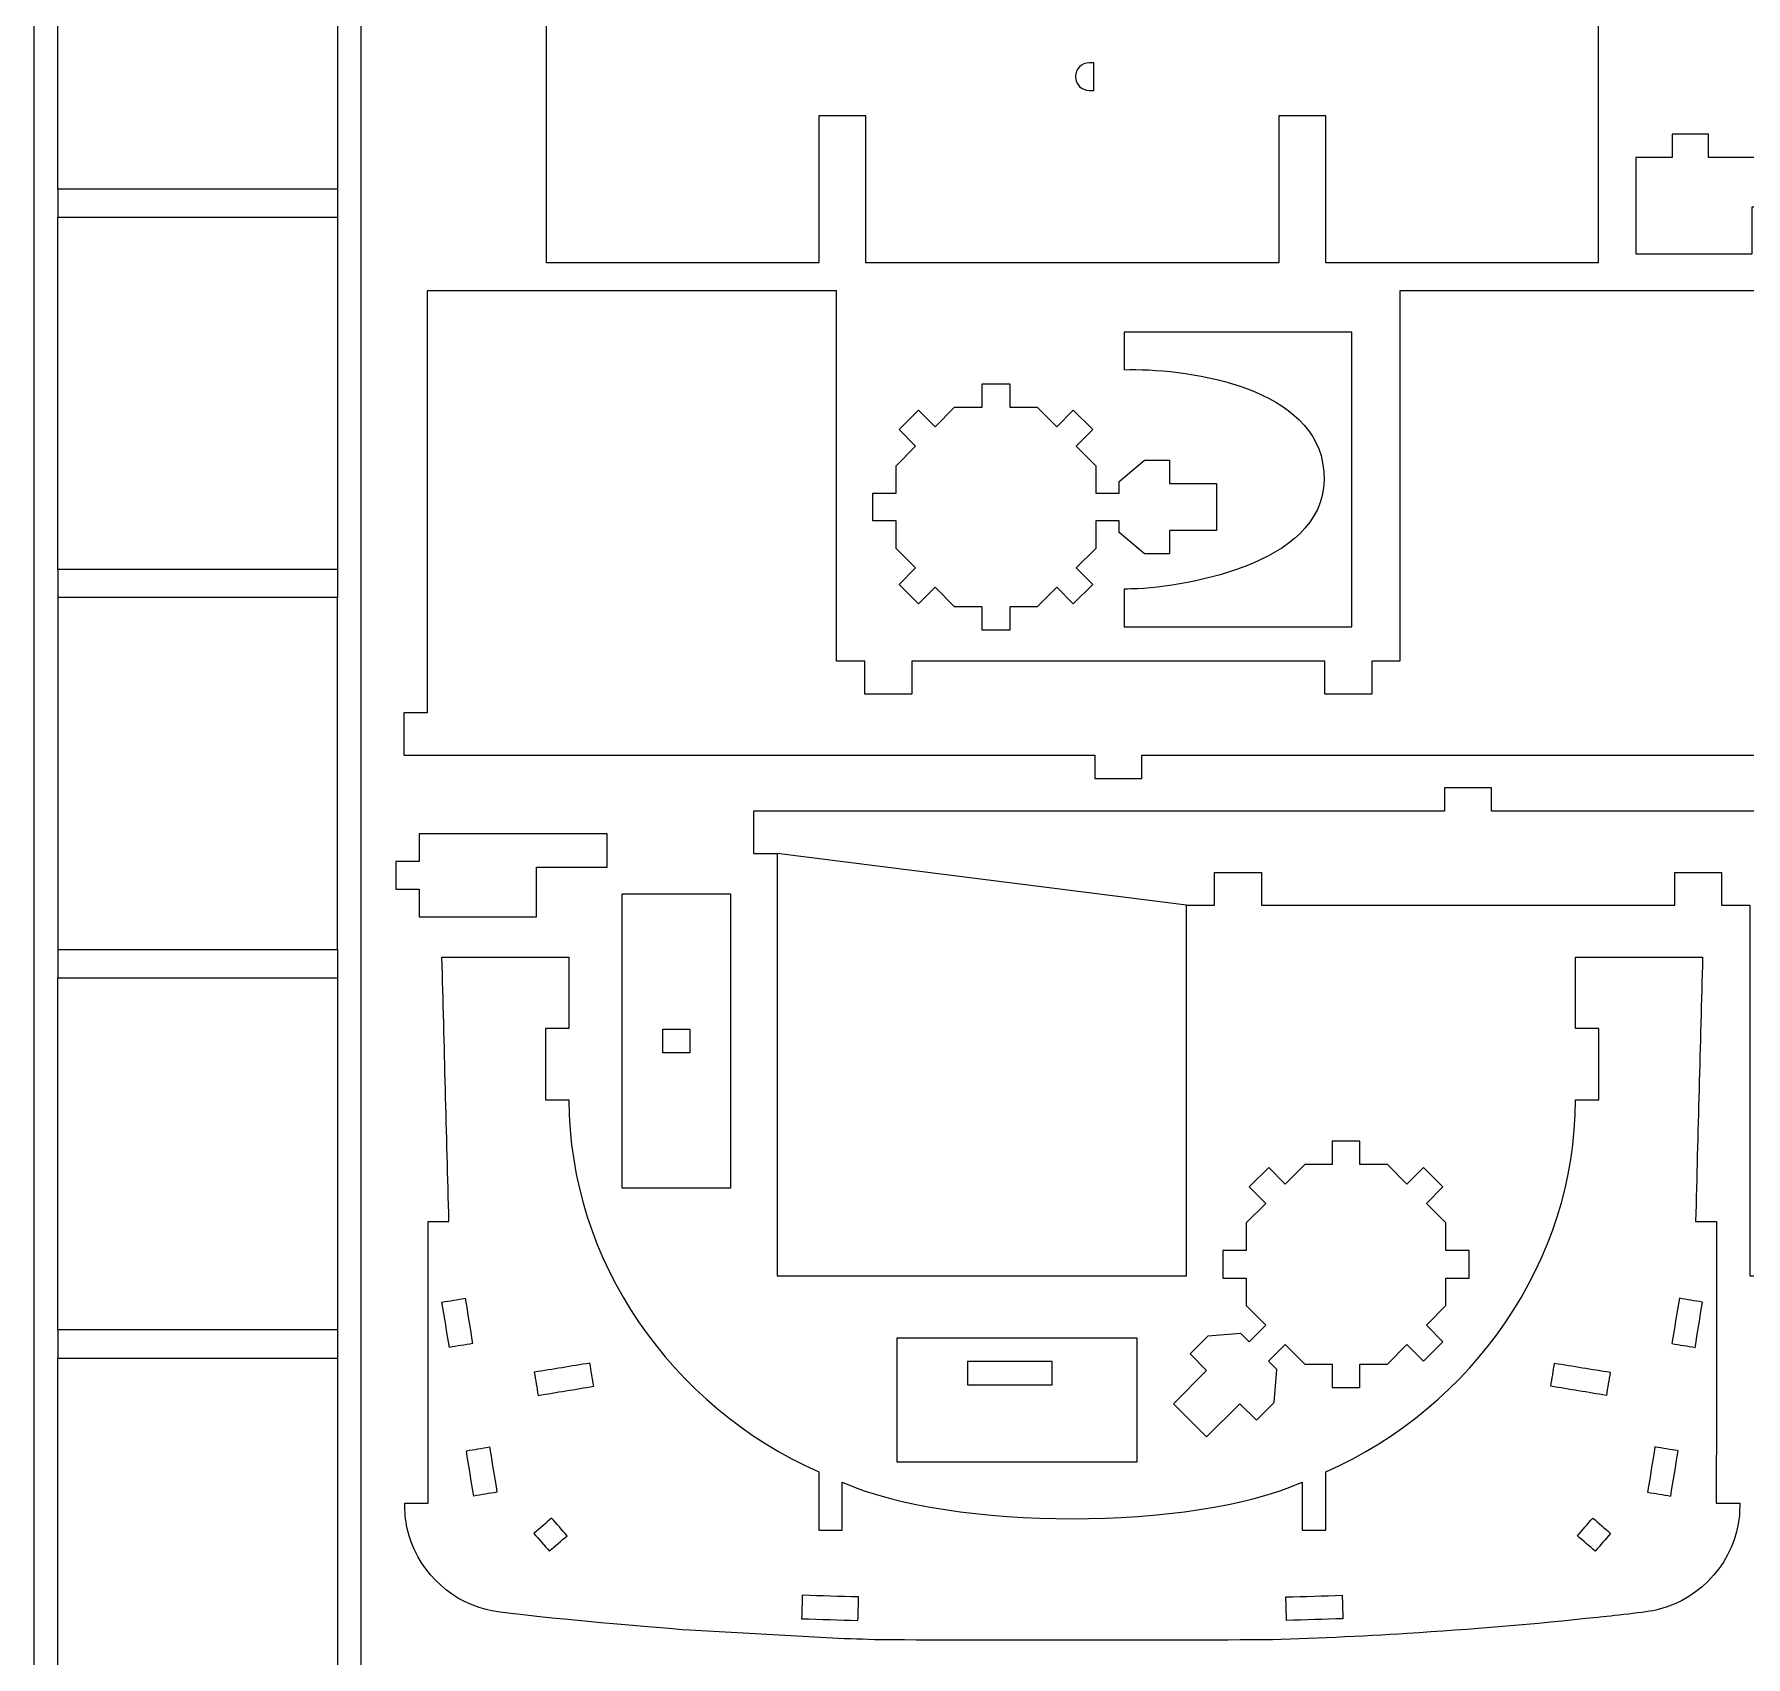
# Model space of a CAD drawing. Header units: centimetres. Extents: x -89 to 134, y -61 to -11.
# Drawn here: x -11.46 to 7.13, y -50.99 to -33.37 of the extents above; entities that cross this region are included whole.
import ezdxf

# ---------------------------------------------------------------- set-up
doc = ezdxf.new("R2010")
doc.units = ezdxf.units.CM
doc.header["$MEASUREMENT"] = 0
doc.layers.add('Camada 1', color=7, linetype='Continuous')

msp = doc.modelspace()

# ---------------------------------------------------------------- linework, layer by layer
at = {"layer": 'Camada 1', "lineweight": 9}
for points, knots in [([(-8.16899, -25.77065), (-8.16899, -25.77065), (-8.16899, -26.79052), (-8.16899, -26.79052), (-8.16899, -26.79052), (-8.16899, -26.79052), (-11.20823, -26.79052), (-11.20823, -26.79052), (-11.20823, -26.79052), (-11.20823, -26.79052), (-11.20823, -25.77065), (-11.20823, -25.77065), (-11.20823, -25.77065), (-11.20823, -25.77065), (-11.4632, -25.77065), (-11.4632, -25.77065), (-11.4632, -25.77065), (-11.4632, -25.77065), (-11.4632, -61.23955), (-11.4632, -61.23955), (-11.4632, -61.23955), (-11.4632, -61.23955), (-11.20823, -61.23955), (-11.20823, -61.23955), (-11.20823, -61.23955), (-11.20823, -61.23955), (-11.20823, -60.14042), (-11.20823, -60.14042), (-11.20823, -60.14042), (-11.20823, -60.14042), (-8.16899, -60.14042), (-8.16899, -60.14042), (-8.16899, -60.14042), (-8.16899, -60.14042), (-8.16899, -61.23955), (-8.16899, -61.23955), (-8.16899, -61.23955), (-8.16899, -61.23955), (-7.91403, -61.23955), (-7.91403, -61.23955), (-7.91403, -61.23955), (-7.91403, -61.23955), (-7.91403, -25.77065), (-7.91403, -25.77065), (-7.91403, -25.77065), (-7.91403, -25.77065), (-8.16899, -25.77065), (-8.16899, -25.77065)], [0, 0, 0, 0, 0.07692308, 0.07692308, 0.07692308, 0.07692308, 0.15384615, 0.15384615, 0.15384615, 0.15384615, 0.23076923, 0.23076923, 0.23076923, 0.23076923, 0.30769231, 0.30769231, 0.30769231, 0.30769231, 0.38461538, 0.38461538, 0.38461538, 0.38461538, 0.46153846, 0.46153846, 0.46153846, 0.46153846, 0.53846154, 0.53846154, 0.53846154, 0.53846154, 0.61538462, 0.61538462, 0.61538462, 0.61538462, 0.69230769, 0.69230769, 0.69230769, 0.69230769, 0.76923077, 0.76923077, 0.76923077, 0.76923077, 0.84615385, 0.84615385, 0.84615385, 0.84615385, 1, 1, 1, 1]), ([(-8.16899, -35.05151), (-8.16899, -35.05151), (-8.16899, -31.22697), (-8.16899, -31.22697), (-8.16899, -31.22697), (-8.16899, -31.22697), (-11.20823, -31.22697), (-11.20823, -31.22697), (-11.20823, -31.22697), (-11.20823, -31.22697), (-11.20823, -35.05151), (-11.20823, -35.05151), (-11.20823, -35.05151), (-11.20823, -35.05151), (-8.16899, -35.05151), (-8.16899, -35.05151)], [0, 0, 0, 0, 0.2, 0.2, 0.2, 0.2, 0.4, 0.4, 0.4, 0.4, 0.6, 0.6, 0.6, 0.6, 1, 1, 1, 1]), ([(-2.94225, -34.2567), (-2.94225, -34.2567), (-2.43233, -34.2567), (-2.43233, -34.2567), (-2.43233, -34.2567), (-2.43233, -34.2567), (-2.43233, -35.85137), (-2.43233, -35.85137), (-2.43233, -35.85137), (-2.43233, -35.85137), (2.05513, -35.85137), (2.05513, -35.85137), (2.05513, -35.85137), (2.05513, -35.85137), (2.05513, -34.2567), (2.05513, -34.2567), (2.05513, -34.2567), (2.05513, -34.2567), (2.56505, -34.2567), (2.56505, -34.2567), (2.56505, -34.2567), (2.56505, -34.2567), (2.56505, -35.85137), (2.56505, -35.85137), (2.56505, -35.85137), (2.56505, -35.85137), (5.52245, -35.85137), (5.52245, -35.85137), (5.52245, -35.85137), (5.52245, -35.85137), (5.52245, -33.00632), (5.52245, -33.00632), (5.52245, -33.00632), (5.52245, -33.00632), (6.8279, -33.00632), (6.8279, -33.00632), (6.8279, -33.00632), (6.8279, -33.00632), (6.8279, -32.8816), (6.8279, -32.8816), (6.8279, -32.8816), (6.8279, -32.8816), (7.08286, -32.8816), (7.08286, -32.8816), (7.08286, -32.8816), (7.08286, -32.8816), (7.08286, -32.37166), (7.08286, -32.37166), (7.08286, -32.37166), (7.08286, -32.37166), (6.8279, -32.37166), (6.8279, -32.37166), (6.8279, -32.37166), (6.8279, -32.37166), (6.8279, -32.24644), (6.8279, -32.24644), (6.8279, -32.24644), (6.8279, -32.24644), (5.78763, -32.24644), (5.78763, -32.24644), (5.78763, -32.24644), (5.78763, -32.24644), (5.78763, -31.55883), (5.78763, -31.55883), (5.78763, -31.55883), (5.78763, -31.55883), (-6.16483, -31.55883), (-6.16483, -31.55883), (-6.16483, -31.55883), (-6.16483, -31.55883), (-6.16483, -32.24644), (-6.16483, -32.24644), (-6.16483, -32.24644), (-6.16483, -32.24644), (-7.2051, -32.24644), (-7.2051, -32.24644), (-7.2051, -32.24644), (-7.2051, -32.24644), (-7.2051, -32.37166), (-7.2051, -32.37166), (-7.2051, -32.37166), (-7.2051, -32.37166), (-7.46007, -32.37166), (-7.46007, -32.37166), (-7.46007, -32.37166), (-7.46007, -32.37166), (-7.46007, -32.8816), (-7.46007, -32.8816), (-7.46007, -32.8816), (-7.46007, -32.8816), (-7.2051, -32.8816), (-7.2051, -32.8816), (-7.2051, -32.8816), (-7.2051, -32.8816), (-7.2051, -33.00632), (-7.2051, -33.00632), (-7.2051, -33.00632), (-7.2051, -33.00632), (-5.89965, -33.00632), (-5.89965, -33.00632), (-5.89965, -33.00632), (-5.89965, -33.00632), (-5.89965, -35.85137), (-5.89965, -35.85137), (-5.89965, -35.85137), (-5.89965, -35.85137), (-2.94225, -35.85137), (-2.94225, -35.85137), (-2.94225, -35.85137), (-2.94225, -35.85137), (-2.94225, -34.2567), (-2.94225, -34.2567)], [0, 0, 0, 0, 0.03448276, 0.03448276, 0.03448276, 0.03448276, 0.06896552, 0.06896552, 0.06896552, 0.06896552, 0.10344828, 0.10344828, 0.10344828, 0.10344828, 0.13793103, 0.13793103, 0.13793103, 0.13793103, 0.17241379, 0.17241379, 0.17241379, 0.17241379, 0.20689655, 0.20689655, 0.20689655, 0.20689655, 0.24137931, 0.24137931, 0.24137931, 0.24137931, 0.27586207, 0.27586207, 0.27586207, 0.27586207, 0.31034483, 0.31034483, 0.31034483, 0.31034483, 0.34482759, 0.34482759, 0.34482759, 0.34482759, 0.37931034, 0.37931034, 0.37931034, 0.37931034, 0.4137931, 0.4137931, 0.4137931, 0.4137931, 0.44827586, 0.44827586, 0.44827586, 0.44827586, 0.48275862, 0.48275862, 0.48275862, 0.48275862, 0.51724138, 0.51724138, 0.51724138, 0.51724138, 0.55172414, 0.55172414, 0.55172414, 0.55172414, 0.5862069, 0.5862069, 0.5862069, 0.5862069, 0.62068966, 0.62068966, 0.62068966, 0.62068966, 0.65517241, 0.65517241, 0.65517241, 0.65517241, 0.68965517, 0.68965517, 0.68965517, 0.68965517, 0.72413793, 0.72413793, 0.72413793, 0.72413793, 0.75862069, 0.75862069, 0.75862069, 0.75862069, 0.79310345, 0.79310345, 0.79310345, 0.79310345, 0.82758621, 0.82758621, 0.82758621, 0.82758621, 0.86206897, 0.86206897, 0.86206897, 0.86206897, 0.89655172, 0.89655172, 0.89655172, 0.89655172, 0.93103448, 0.93103448, 0.93103448, 0.93103448, 1, 1, 1, 1]), ([(8.69923, -34.70925), (8.69923, -34.70925), (8.69922, -34.45429), (8.69922, -34.45429), (8.69922, -34.45429), (8.69922, -34.45429), (9.09435, -34.4543), (9.09435, -34.4543), (9.09435, -34.4543), (9.09435, -34.4543), (9.09436, -34.70924), (9.09436, -34.70924), (9.09436, -34.70924), (9.09436, -34.70924), (9.48949, -34.70923), (9.48949, -34.70923), (9.48949, -34.70923), (9.48949, -34.70923), (9.26216, -35.75588), (9.26216, -35.75588), (9.26216, -35.75588), (9.26216, -35.75588), (7.45279, -35.75589), (7.45279, -35.75589), (7.45279, -35.75589), (7.45279, -35.75589), (7.45278, -35.246), (7.45278, -35.246), (7.45278, -35.246), (7.45278, -35.246), (7.19783, -35.246), (7.19783, -35.246), (7.19783, -35.246), (7.19783, -35.246), (7.19783, -35.7559), (7.19783, -35.7559), (7.19783, -35.7559), (7.19783, -35.7559), (5.9333, -35.7559), (5.9333, -35.7559), (5.9333, -35.7559), (5.9333, -35.7559), (5.9333, -34.70925), (5.9333, -34.70925), (5.9333, -34.70925), (5.9333, -34.70925), (6.32843, -34.70925), (6.32843, -34.70925), (6.32843, -34.70925), (6.32843, -34.70925), (6.32843, -34.4543), (6.32843, -34.4543), (6.32843, -34.4543), (6.32843, -34.4543), (6.72357, -34.4543), (6.72357, -34.4543), (6.72357, -34.4543), (6.72357, -34.4543), (6.72356, -34.70924), (6.72356, -34.70924), (6.72356, -34.70924), (6.72356, -34.70924), (8.69923, -34.70925), (8.69923, -34.70925)], [0, 0, 0, 0, 0.05882353, 0.05882353, 0.05882353, 0.05882353, 0.11764706, 0.11764706, 0.11764706, 0.11764706, 0.17647059, 0.17647059, 0.17647059, 0.17647059, 0.23529412, 0.23529412, 0.23529412, 0.23529412, 0.29411765, 0.29411765, 0.29411765, 0.29411765, 0.35294118, 0.35294118, 0.35294118, 0.35294118, 0.41176471, 0.41176471, 0.41176471, 0.41176471, 0.47058824, 0.47058824, 0.47058824, 0.47058824, 0.52941176, 0.52941176, 0.52941176, 0.52941176, 0.58823529, 0.58823529, 0.58823529, 0.58823529, 0.64705882, 0.64705882, 0.64705882, 0.64705882, 0.70588235, 0.70588235, 0.70588235, 0.70588235, 0.76470588, 0.76470588, 0.76470588, 0.76470588, 0.82352941, 0.82352941, 0.82352941, 0.82352941, 0.88235294, 0.88235294, 0.88235294, 0.88235294, 1, 1, 1, 1]), ([(-11.20823, -39.182), (-11.20823, -39.182), (-8.16899, -39.182), (-8.16899, -39.182), (-8.16899, -39.182), (-8.16899, -39.182), (-8.16899, -35.35747), (-8.16899, -35.35747), (-8.16899, -35.35747), (-8.16899, -35.35747), (-11.20823, -35.35747), (-11.20823, -35.35747), (-11.20823, -35.35747), (-11.20823, -35.35747), (-11.20823, -39.182), (-11.20823, -39.182)], [0, 0, 0, 0, 0.2, 0.2, 0.2, 0.2, 0.4, 0.4, 0.4, 0.4, 0.6, 0.6, 0.6, 0.6, 1, 1, 1, 1]), ([(7.81744, -36.15562), (7.81744, -36.15562), (7.81744, -40.74068), (7.81744, -40.74068), (7.81744, -40.74068), (7.81744, -40.74068), (8.07239, -40.74068), (8.07239, -40.74068), (8.07239, -40.74068), (8.07239, -40.74068), (8.07239, -41.19962), (8.07239, -41.19962), (8.07239, -41.19962), (8.07239, -41.19962), (0.56636, -41.19962), (0.56636, -41.19962), (0.56636, -41.19962), (0.56636, -41.19962), (0.56636, -41.45459), (0.56636, -41.45459), (0.56636, -41.45459), (0.56636, -41.45459), (0.05642, -41.45459), (0.05642, -41.45459), (0.05642, -41.45459), (0.05642, -41.45459), (0.05642, -41.19962), (0.05642, -41.19962), (0.05642, -41.19962), (0.05642, -41.19962), (-7.44961, -41.19962), (-7.44961, -41.19962), (-7.44961, -41.19962), (-7.44961, -41.19962), (-7.44961, -40.74068), (-7.44961, -40.74068), (-7.44961, -40.74068), (-7.44961, -40.74068), (-7.19465, -40.74068), (-7.19465, -40.74068), (-7.19465, -40.74068), (-7.19465, -40.74068), (-7.19465, -36.15562), (-7.19465, -36.15562), (-7.19465, -36.15562), (-7.19465, -36.15562), (-2.74824, -36.15562), (-2.74824, -36.15562), (-2.74824, -36.15562), (-2.74824, -36.15562), (-2.74824, -40.17975), (-2.74824, -40.17975), (-2.74824, -40.17975), (-2.74824, -40.17975), (-2.44227, -40.17975), (-2.44227, -40.17975), (-2.44227, -40.17975), (-2.44227, -40.17975), (-2.44227, -40.5367), (-2.44227, -40.5367), (-2.44227, -40.5367), (-2.44227, -40.5367), (-1.93234, -40.5367), (-1.93234, -40.5367), (-1.93234, -40.5367), (-1.93234, -40.5367), (-1.93234, -40.17975), (-1.93234, -40.17975), (-1.93234, -40.17975), (-1.93234, -40.17975), (2.55512, -40.17975), (2.55512, -40.17975), (2.55512, -40.17975), (2.55512, -40.17975), (2.55512, -40.5367), (2.55512, -40.5367), (2.55512, -40.5367), (2.55512, -40.5367), (3.06505, -40.5367), (3.06505, -40.5367), (3.06505, -40.5367), (3.06505, -40.5367), (3.06505, -40.17975), (3.06505, -40.17975), (3.06505, -40.17975), (3.06505, -40.17975), (3.37101, -40.17975), (3.37101, -40.17975), (3.37101, -40.17975), (3.37101, -40.17975), (3.37101, -36.15562), (3.37101, -36.15562), (3.37101, -36.15562), (3.37101, -36.15562), (7.81744, -36.15562), (7.81744, -36.15562)], [0, 0, 0, 0, 0.04, 0.04, 0.04, 0.04, 0.08, 0.08, 0.08, 0.08, 0.12, 0.12, 0.12, 0.12, 0.16, 0.16, 0.16, 0.16, 0.2, 0.2, 0.2, 0.2, 0.24, 0.24, 0.24, 0.24, 0.28, 0.28, 0.28, 0.28, 0.32, 0.32, 0.32, 0.32, 0.36, 0.36, 0.36, 0.36, 0.4, 0.4, 0.4, 0.4, 0.44, 0.44, 0.44, 0.44, 0.48, 0.48, 0.48, 0.48, 0.52, 0.52, 0.52, 0.52, 0.56, 0.56, 0.56, 0.56, 0.6, 0.6, 0.6, 0.6, 0.64, 0.64, 0.64, 0.64, 0.68, 0.68, 0.68, 0.68, 0.72, 0.72, 0.72, 0.72, 0.76, 0.76, 0.76, 0.76, 0.8, 0.8, 0.8, 0.8, 0.84, 0.84, 0.84, 0.84, 0.88, 0.88, 0.88, 0.88, 0.92, 0.92, 0.92, 0.92, 1, 1, 1, 1]), ([(0.37434, -36.60517), (1.19909, -36.60521), (2.02385, -36.60526), (2.84861, -36.6053), (2.84861, -36.6053), (2.84855, -37.67188), (2.84849, -38.73846), (2.84843, -39.80504), (2.84843, -39.80504), (2.27897, -39.80504), (1.70951, -39.80504), (1.14005, -39.80504), (1.14005, -39.80504), (0.88476, -39.80504), (0.62946, -39.80504), (0.37417, -39.80504), (0.37417, -39.80504), (0.37417, -39.76872), (0.37417, -39.72287), (0.37418, -39.6689), (0.37418, -39.6689), (0.37418, -39.59301), (0.37418, -39.50109), (0.37419, -39.39709), (0.37419, -39.39709), (0.42399, -39.39588), (0.47379, -39.39468), (0.52359, -39.39347), (0.52359, -39.39347), (1.20825, -39.34811), (2.71668, -39.0602), (2.53112, -38.02438), (2.53112, -38.02438), (2.37902, -37.17534), (1.0112, -36.99452), (0.37432, -37.01311), (0.37432, -37.01311), (0.37433, -36.82906), (0.37434, -36.68535), (0.37434, -36.60517)], [0, 0, 0, 0, 0.09090909, 0.09090909, 0.09090909, 0.09090909, 0.18181818, 0.18181818, 0.18181818, 0.18181818, 0.27272727, 0.27272727, 0.27272727, 0.27272727, 0.36363636, 0.36363636, 0.36363636, 0.36363636, 0.45454545, 0.45454545, 0.45454545, 0.45454545, 0.54545455, 0.54545455, 0.54545455, 0.54545455, 0.63636364, 0.63636364, 0.63636364, 0.63636364, 0.72727273, 0.72727273, 0.72727273, 0.72727273, 0.81818182, 0.81818182, 0.81818182, 0.81818182, 1, 1, 1, 1]), ([(-1.16733, -39.84364), (-1.16733, -39.84364), (-0.86811, -39.84364), (-0.86811, -39.84364), (-0.86811, -39.84364), (-0.86811, -39.84364), (-0.86811, -39.58867), (-0.86811, -39.58867), (-0.86811, -39.58867), (-0.86811, -39.58867), (-0.56889, -39.58867), (-0.56889, -39.58867), (-0.56889, -39.58867), (-0.56889, -39.58867), (-0.35731, -39.37709), (-0.35731, -39.37709), (-0.35731, -39.37709), (-0.35731, -39.37709), (-0.17701, -39.55738), (-0.17701, -39.55738), (-0.17701, -39.55738), (-0.17701, -39.55738), (0.03456, -39.34579), (0.03456, -39.34579), (0.03456, -39.34579), (0.03456, -39.34579), (-0.14573, -39.1655), (-0.14573, -39.1655), (-0.14573, -39.1655), (-0.14573, -39.1655), (0.06585, -38.95393), (0.06585, -38.95393), (0.06585, -38.95393), (0.06585, -38.95393), (0.06585, -38.6547), (0.06585, -38.6547), (0.06585, -38.6547), (0.06585, -38.6547), (0.32082, -38.6547), (0.32082, -38.6547), (0.32082, -38.6547), (0.32082, -38.6547), (0.32082, -38.78219), (0.32082, -38.78219), (0.32082, -38.78219), (0.32082, -38.78219), (0.59497, -39.01503), (0.59497, -39.01503), (0.59497, -39.01503), (0.59497, -39.01503), (0.86912, -39.01503), (0.86912, -39.01503), (0.86912, -39.01503), (0.86912, -39.01503), (0.86912, -38.76006), (0.86912, -38.76006), (0.86912, -38.76006), (0.86912, -38.76006), (1.37905, -38.76006), (1.37905, -38.76006), (1.37905, -38.76006), (1.37905, -38.76006), (1.37905, -38.25012), (1.37905, -38.25012), (1.37905, -38.25012), (1.37905, -38.25012), (0.86912, -38.25012), (0.86912, -38.25012), (0.86912, -38.25012), (0.86912, -38.25012), (0.86912, -37.99516), (0.86912, -37.99516), (0.86912, -37.99516), (0.86912, -37.99516), (0.59497, -37.99516), (0.59497, -37.99516), (0.59497, -37.99516), (0.59497, -37.99516), (0.32082, -38.228), (0.32082, -38.228), (0.32082, -38.228), (0.32082, -38.228), (0.32082, -38.35548), (0.32082, -38.35548), (0.32082, -38.35548), (0.32082, -38.35548), (0.06585, -38.35548), (0.06585, -38.35548), (0.06585, -38.35548), (0.06585, -38.35548), (0.06585, -38.05626), (0.06585, -38.05626), (0.06585, -38.05626), (0.06585, -38.05626), (-0.14573, -37.84468), (-0.14573, -37.84468), (-0.14573, -37.84468), (-0.14573, -37.84468), (0.03456, -37.66438), (0.03456, -37.66438), (0.03456, -37.66438), (0.03456, -37.66438), (-0.17701, -37.45281), (-0.17701, -37.45281), (-0.17701, -37.45281), (-0.17701, -37.45281), (-0.35731, -37.6331), (-0.35731, -37.6331), (-0.35731, -37.6331), (-0.35731, -37.6331), (-0.56889, -37.42152), (-0.56889, -37.42152), (-0.56889, -37.42152), (-0.56889, -37.42152), (-0.86811, -37.42152), (-0.86811, -37.42152), (-0.86811, -37.42152), (-0.86811, -37.42152), (-0.86811, -37.16655), (-0.86811, -37.16655), (-0.86811, -37.16655), (-0.86811, -37.16655), (-1.16733, -37.16655), (-1.16733, -37.16655), (-1.16733, -37.16655), (-1.16733, -37.16655), (-1.16733, -37.42152), (-1.16733, -37.42152), (-1.16733, -37.42152), (-1.16733, -37.42152), (-1.46656, -37.42152), (-1.46656, -37.42152), (-1.46656, -37.42152), (-1.46656, -37.42152), (-1.67813, -37.6331), (-1.67813, -37.6331), (-1.67813, -37.6331), (-1.67813, -37.6331), (-1.85842, -37.45281), (-1.85842, -37.45281), (-1.85842, -37.45281), (-1.85842, -37.45281), (-2.07001, -37.66438), (-2.07001, -37.66438), (-2.07001, -37.66438), (-2.07001, -37.66438), (-1.88972, -37.84468), (-1.88972, -37.84468), (-1.88972, -37.84468), (-1.88972, -37.84468), (-2.1013, -38.05626), (-2.1013, -38.05626), (-2.1013, -38.05626), (-2.1013, -38.05626), (-2.1013, -38.35548), (-2.1013, -38.35548), (-2.1013, -38.35548), (-2.1013, -38.35548), (-2.35627, -38.35548), (-2.35627, -38.35548), (-2.35627, -38.35548), (-2.35627, -38.35548), (-2.35627, -38.6547), (-2.35627, -38.6547), (-2.35627, -38.6547), (-2.35627, -38.6547), (-2.1013, -38.6547), (-2.1013, -38.6547), (-2.1013, -38.6547), (-2.1013, -38.6547), (-2.1013, -38.95393), (-2.1013, -38.95393), (-2.1013, -38.95393), (-2.1013, -38.95393), (-1.88972, -39.1655), (-1.88972, -39.1655), (-1.88972, -39.1655), (-1.88972, -39.1655), (-2.07001, -39.34579), (-2.07001, -39.34579), (-2.07001, -39.34579), (-2.07001, -39.34579), (-1.85842, -39.55738), (-1.85842, -39.55738), (-1.85842, -39.55738), (-1.85842, -39.55738), (-1.67813, -39.37709), (-1.67813, -39.37709), (-1.67813, -39.37709), (-1.67813, -39.37709), (-1.46656, -39.58867), (-1.46656, -39.58867), (-1.46656, -39.58867), (-1.46656, -39.58867), (-1.16733, -39.58867), (-1.16733, -39.58867), (-1.16733, -39.58867), (-1.16733, -39.58867), (-1.16733, -39.84364), (-1.16733, -39.84364)], [0, 0, 0, 0, 0.01960784, 0.01960784, 0.01960784, 0.01960784, 0.03921569, 0.03921569, 0.03921569, 0.03921569, 0.05882353, 0.05882353, 0.05882353, 0.05882353, 0.07843137, 0.07843137, 0.07843137, 0.07843137, 0.09803922, 0.09803922, 0.09803922, 0.09803922, 0.11764706, 0.11764706, 0.11764706, 0.11764706, 0.1372549, 0.1372549, 0.1372549, 0.1372549, 0.15686275, 0.15686275, 0.15686275, 0.15686275, 0.17647059, 0.17647059, 0.17647059, 0.17647059, 0.19607843, 0.19607843, 0.19607843, 0.19607843, 0.21568627, 0.21568627, 0.21568627, 0.21568627, 0.23529412, 0.23529412, 0.23529412, 0.23529412, 0.25490196, 0.25490196, 0.25490196, 0.25490196, 0.2745098, 0.2745098, 0.2745098, 0.2745098, 0.29411765, 0.29411765, 0.29411765, 0.29411765, 0.31372549, 0.31372549, 0.31372549, 0.31372549, 0.33333333, 0.33333333, 0.33333333, 0.33333333, 0.35294118, 0.35294118, 0.35294118, 0.35294118, 0.37254902, 0.37254902, 0.37254902, 0.37254902, 0.39215686, 0.39215686, 0.39215686, 0.39215686, 0.41176471, 0.41176471, 0.41176471, 0.41176471, 0.43137255, 0.43137255, 0.43137255, 0.43137255, 0.45098039, 0.45098039, 0.45098039, 0.45098039, 0.47058824, 0.47058824, 0.47058824, 0.47058824, 0.49019608, 0.49019608, 0.49019608, 0.49019608, 0.50980392, 0.50980392, 0.50980392, 0.50980392, 0.52941176, 0.52941176, 0.52941176, 0.52941176, 0.54901961, 0.54901961, 0.54901961, 0.54901961, 0.56862745, 0.56862745, 0.56862745, 0.56862745, 0.58823529, 0.58823529, 0.58823529, 0.58823529, 0.60784314, 0.60784314, 0.60784314, 0.60784314, 0.62745098, 0.62745098, 0.62745098, 0.62745098, 0.64705882, 0.64705882, 0.64705882, 0.64705882, 0.66666667, 0.66666667, 0.66666667, 0.66666667, 0.68627451, 0.68627451, 0.68627451, 0.68627451, 0.70588235, 0.70588235, 0.70588235, 0.70588235, 0.7254902, 0.7254902, 0.7254902, 0.7254902, 0.74509804, 0.74509804, 0.74509804, 0.74509804, 0.76470588, 0.76470588, 0.76470588, 0.76470588, 0.78431373, 0.78431373, 0.78431373, 0.78431373, 0.80392157, 0.80392157, 0.80392157, 0.80392157, 0.82352941, 0.82352941, 0.82352941, 0.82352941, 0.84313725, 0.84313725, 0.84313725, 0.84313725, 0.8627451, 0.8627451, 0.8627451, 0.8627451, 0.88235294, 0.88235294, 0.88235294, 0.88235294, 0.90196078, 0.90196078, 0.90196078, 0.90196078, 0.92156863, 0.92156863, 0.92156863, 0.92156863, 0.94117647, 0.94117647, 0.94117647, 0.94117647, 0.96078431, 0.96078431, 0.96078431, 0.96078431, 1, 1, 1, 1]), ([(-8.16899, -39.48796), (-8.16899, -39.48796), (-8.16899, -43.31249), (-8.16899, -43.31249), (-8.16899, -43.31249), (-8.16899, -43.31249), (-11.20823, -43.31249), (-11.20823, -43.31249), (-11.20823, -43.31249), (-11.20823, -43.31249), (-11.20823, -39.48796), (-11.20823, -39.48796), (-11.20823, -39.48796), (-11.20823, -39.48796), (-8.16899, -39.48796), (-8.16899, -39.48796)], [0, 0, 0, 0, 0.2, 0.2, 0.2, 0.2, 0.4, 0.4, 0.4, 0.4, 0.6, 0.6, 0.6, 0.6, 1, 1, 1, 1]), ([(-3.39466, -46.85458), (-3.39466, -46.85458), (-3.39466, -42.26952), (-3.39466, -42.26952), (-3.39466, -42.26952), (-3.39466, -42.26952), (-3.64961, -42.26952), (-3.64961, -42.26952), (-3.64961, -42.26952), (-3.64961, -42.26952), (-3.64961, -41.81058), (-3.64961, -41.81058), (-3.64961, -41.81058), (-3.64961, -41.81058), (3.85642, -41.81058), (3.85642, -41.81058), (3.85642, -41.81058), (3.85642, -41.81058), (3.85642, -41.55561), (3.85642, -41.55561), (3.85642, -41.55561), (3.85642, -41.55561), (4.36636, -41.55561), (4.36636, -41.55561), (4.36636, -41.55561), (4.36636, -41.55561), (4.36636, -41.81058), (4.36636, -41.81058), (4.36636, -41.81058), (4.36636, -41.81058), (11.87239, -41.81058), (11.87239, -41.81058), (11.87239, -41.81058), (11.87239, -41.81058), (11.87239, -42.26952), (11.87239, -42.26952), (11.87239, -42.26952), (11.87239, -42.26952), (11.61743, -42.26952), (11.61743, -42.26952), (11.61743, -42.26952), (11.61743, -42.26952), (11.61743, -46.85458), (11.61743, -46.85458), (11.61743, -46.85458), (11.61743, -46.85458), (7.17102, -46.85458), (7.17102, -46.85458), (7.17102, -46.85458), (7.17102, -46.85458), (7.17102, -42.83045), (7.17102, -42.83045), (7.17102, -42.83045), (7.17102, -42.83045), (6.86505, -42.83045), (6.86505, -42.83045), (6.86505, -42.83045), (6.86505, -42.83045), (6.86505, -42.4735), (6.86505, -42.4735), (6.86505, -42.4735), (6.86505, -42.4735), (6.35512, -42.4735), (6.35512, -42.4735), (6.35512, -42.4735), (6.35512, -42.4735), (6.35512, -42.83045), (6.35512, -42.83045), (6.35512, -42.83045), (6.35512, -42.83045), (1.86766, -42.83045), (1.86766, -42.83045), (1.86766, -42.83045), (1.86766, -42.83045), (1.86766, -42.4735), (1.86766, -42.4735), (1.86766, -42.4735), (1.86766, -42.4735), (1.35773, -42.4735), (1.35773, -42.4735), (1.35773, -42.4735), (1.35773, -42.4735), (1.35773, -42.83045), (1.35773, -42.83045), (1.35773, -42.83045), (1.35773, -42.83045), (1.05177, -42.83045), (1.05177, -42.83045), (1.05177, -42.83045), (1.05177, -42.83045), (1.05177, -46.85458), (1.05177, -46.85458), (1.05177, -46.85458), (1.05177, -46.85458), (-3.39466, -46.85458), (-3.39466, -46.85458)], [0, 0, 0, 0, 0.04, 0.04, 0.04, 0.04, 0.08, 0.08, 0.08, 0.08, 0.12, 0.12, 0.12, 0.12, 0.16, 0.16, 0.16, 0.16, 0.2, 0.2, 0.2, 0.2, 0.24, 0.24, 0.24, 0.24, 0.28, 0.28, 0.28, 0.28, 0.32, 0.32, 0.32, 0.32, 0.36, 0.36, 0.36, 0.36, 0.4, 0.4, 0.4, 0.4, 0.44, 0.44, 0.44, 0.44, 0.48, 0.48, 0.48, 0.48, 0.52, 0.52, 0.52, 0.52, 0.56, 0.56, 0.56, 0.56, 0.6, 0.6, 0.6, 0.6, 0.64, 0.64, 0.64, 0.64, 0.68, 0.68, 0.68, 0.68, 0.72, 0.72, 0.72, 0.72, 0.76, 0.76, 0.76, 0.76, 0.8, 0.8, 0.8, 0.8, 0.84, 0.84, 0.84, 0.84, 0.88, 0.88, 0.88, 0.88, 0.92, 0.92, 0.92, 0.92, 1, 1, 1, 1]), ([(-7.28101, -42.05381), (-7.28101, -42.05381), (-5.24125, -42.05381), (-5.24125, -42.05381), (-5.24125, -42.05381), (-5.24125, -42.05381), (-5.24125, -42.41823), (-5.24125, -42.41823), (-5.24125, -42.41823), (-5.24125, -42.41823), (-6.00616, -42.41823), (-6.00616, -42.41823), (-6.00616, -42.41823), (-6.00616, -42.41823), (-6.00616, -42.95638), (-6.00616, -42.95638), (-6.00616, -42.95638), (-6.00616, -42.95638), (-7.28101, -42.95638), (-7.28101, -42.95638), (-7.28101, -42.95638), (-7.28101, -42.95638), (-7.28101, -42.65553), (-7.28101, -42.65553), (-7.28101, -42.65553), (-7.28101, -42.65553), (-7.53598, -42.65553), (-7.53598, -42.65553), (-7.53598, -42.65553), (-7.53598, -42.65553), (-7.53598, -42.35467), (-7.53598, -42.35467), (-7.53598, -42.35467), (-7.53598, -42.35467), (-7.28101, -42.35467), (-7.28101, -42.35467), (-7.28101, -42.35467), (-7.28101, -42.35467), (-7.28101, -42.05381), (-7.28101, -42.05381)], [0, 0, 0, 0, 0.09090909, 0.09090909, 0.09090909, 0.09090909, 0.18181818, 0.18181818, 0.18181818, 0.18181818, 0.27272727, 0.27272727, 0.27272727, 0.27272727, 0.36363636, 0.36363636, 0.36363636, 0.36363636, 0.45454545, 0.45454545, 0.45454545, 0.45454545, 0.54545455, 0.54545455, 0.54545455, 0.54545455, 0.63636364, 0.63636364, 0.63636364, 0.63636364, 0.72727273, 0.72727273, 0.72727273, 0.72727273, 0.81818182, 0.81818182, 0.81818182, 0.81818182, 1, 1, 1, 1]), ([(-5.07755, -42.70517), (-5.07755, -42.70517), (-5.07756, -45.90497), (-5.07756, -45.90497), (-5.07756, -45.90497), (-5.07756, -45.90497), (-3.89967, -45.90503), (-3.89967, -45.90503), (-3.89967, -45.90503), (-3.89967, -45.90503), (-3.89966, -42.70518), (-3.89966, -42.70518), (-3.89966, -42.70518), (-3.89966, -42.70518), (-5.07755, -42.70517), (-5.07755, -42.70517)], [0, 0, 0, 0, 0.2, 0.2, 0.2, 0.2, 0.4, 0.4, 0.4, 0.4, 0.6, 0.6, 0.6, 0.6, 1, 1, 1, 1]), ([(-7.43935, -49.32636), (-7.43605, -49.42228), (-7.43383, -49.50345), (-7.41234, -49.60026), (-7.41234, -49.60026), (-7.31736, -50.02821), (-6.97824, -50.3761), (-6.55284, -50.48194), (-6.55284, -50.48194), (-6.30747, -50.54299), (-4.69386, -50.68109), (-4.34571, -50.70656), (-4.34571, -50.70656), (-4.34571, -50.70656), (-2.79178, -50.79354), (-2.79178, -50.79354), (-2.79178, -50.79354), (-2.61894, -50.79926), (-2.4461, -50.80499), (-2.27326, -50.81071), (-2.27326, -50.81071), (-0.88093, -50.81711), (0.50365, -50.81711), (1.89598, -50.81071), (1.89598, -50.81071), (2.37839, -50.80162), (2.9664, -50.77133), (3.4508, -50.74146), (3.4508, -50.74146), (4.13225, -50.69943), (4.83968, -50.63956), (5.5185, -50.5665), (5.5185, -50.5665), (5.65023, -50.55232), (6.05768, -50.51128), (6.17562, -50.48194), (6.17562, -50.48194), (6.65258, -50.36328), (7.01073, -49.94721), (7.05761, -49.45804), (7.05761, -49.45804), (7.05912, -49.41415), (7.06062, -49.37025), (7.06213, -49.32636), (7.06213, -49.32636), (6.97714, -49.32636), (6.89216, -49.32636), (6.80717, -49.32636), (6.80717, -49.32636), (6.80726, -48.30603), (6.80734, -47.2857), (6.80743, -46.26537), (6.80743, -46.26537), (6.73223, -46.26537), (6.65703, -46.26537), (6.58183, -46.26537), (6.58183, -46.26537), (6.6071, -45.30848), (6.63237, -44.35158), (6.65764, -43.39469), (6.65764, -43.39469), (6.19765, -43.39469), (5.73766, -43.39469), (5.27767, -43.39469), (5.27767, -43.39469), (5.27767, -43.65317), (5.27767, -43.91164), (5.27767, -44.17012), (5.27767, -44.17012), (5.36266, -44.17012), (5.44764, -44.17012), (5.53263, -44.17012), (5.53263, -44.17012), (5.53263, -44.4286), (5.53263, -44.68708), (5.53263, -44.94556), (5.53263, -44.94556), (5.44764, -44.94556), (5.36266, -44.94556), (5.27767, -44.94556), (5.27767, -44.94556), (5.27767, -46.696), (4.16351, -48.27785), (2.56503, -48.98566), (2.56503, -48.98566), (2.56503, -49.19638), (2.56503, -49.40709), (2.56503, -49.61781), (2.56503, -49.61781), (2.48004, -49.61781), (2.39505, -49.61781), (2.31006, -49.61781), (2.31006, -49.61781), (2.31006, -49.4447), (2.31006, -49.27158), (2.31006, -49.09847), (2.31006, -49.09847), (1.1161, -49.626), (-1.49332, -49.6259), (-2.68733, -49.09847), (-2.68733, -49.09847), (-2.68734, -49.27158), (-2.68734, -49.4447), (-2.68735, -49.61781), (-2.68735, -49.61781), (-2.77234, -49.61781), (-2.85732, -49.61781), (-2.94231, -49.61781), (-2.94231, -49.61781), (-2.94231, -49.40709), (-2.9423, -49.19638), (-2.9423, -48.98566), (-2.9423, -48.98566), (-4.54081, -48.27771), (-5.65488, -46.69611), (-5.65488, -44.94556), (-5.65488, -44.94556), (-5.73987, -44.94556), (-5.82485, -44.94556), (-5.90984, -44.94556), (-5.90984, -44.94556), (-5.90984, -44.68708), (-5.90984, -44.4286), (-5.90984, -44.17012), (-5.90984, -44.17012), (-5.82485, -44.17012), (-5.73987, -44.17012), (-5.65488, -44.17012), (-5.65488, -44.17012), (-5.65488, -43.91164), (-5.65488, -43.65317), (-5.65488, -43.39469), (-5.65488, -43.39469), (-6.11487, -43.39469), (-6.57487, -43.39469), (-7.03486, -43.39469), (-7.03486, -43.39469), (-7.00959, -44.35158), (-6.98432, -45.30848), (-6.95905, -46.26537), (-6.95905, -46.26537), (-7.03425, -46.26537), (-7.10945, -46.26537), (-7.18465, -46.26537), (-7.18465, -46.26537), (-7.18456, -47.2857), (-7.18448, -48.30603), (-7.18439, -49.32636), (-7.18439, -49.32636), (-7.26938, -49.32636), (-7.35436, -49.32636), (-7.43935, -49.32636)], [0, 0, 0, 0, 0.02564103, 0.02564103, 0.02564103, 0.02564103, 0.05128205, 0.05128205, 0.05128205, 0.05128205, 0.07692308, 0.07692308, 0.07692308, 0.07692308, 0.1025641, 0.1025641, 0.1025641, 0.1025641, 0.12820513, 0.12820513, 0.12820513, 0.12820513, 0.15384615, 0.15384615, 0.15384615, 0.15384615, 0.17948718, 0.17948718, 0.17948718, 0.17948718, 0.20512821, 0.20512821, 0.20512821, 0.20512821, 0.23076923, 0.23076923, 0.23076923, 0.23076923, 0.25641026, 0.25641026, 0.25641026, 0.25641026, 0.28205128, 0.28205128, 0.28205128, 0.28205128, 0.30769231, 0.30769231, 0.30769231, 0.30769231, 0.33333333, 0.33333333, 0.33333333, 0.33333333, 0.35897436, 0.35897436, 0.35897436, 0.35897436, 0.38461538, 0.38461538, 0.38461538, 0.38461538, 0.41025641, 0.41025641, 0.41025641, 0.41025641, 0.43589744, 0.43589744, 0.43589744, 0.43589744, 0.46153846, 0.46153846, 0.46153846, 0.46153846, 0.48717949, 0.48717949, 0.48717949, 0.48717949, 0.51282051, 0.51282051, 0.51282051, 0.51282051, 0.53846154, 0.53846154, 0.53846154, 0.53846154, 0.56410256, 0.56410256, 0.56410256, 0.56410256, 0.58974359, 0.58974359, 0.58974359, 0.58974359, 0.61538462, 0.61538462, 0.61538462, 0.61538462, 0.64102564, 0.64102564, 0.64102564, 0.64102564, 0.66666667, 0.66666667, 0.66666667, 0.66666667, 0.69230769, 0.69230769, 0.69230769, 0.69230769, 0.71794872, 0.71794872, 0.71794872, 0.71794872, 0.74358974, 0.74358974, 0.74358974, 0.74358974, 0.76923077, 0.76923077, 0.76923077, 0.76923077, 0.79487179, 0.79487179, 0.79487179, 0.79487179, 0.82051282, 0.82051282, 0.82051282, 0.82051282, 0.84615385, 0.84615385, 0.84615385, 0.84615385, 0.87179487, 0.87179487, 0.87179487, 0.87179487, 0.8974359, 0.8974359, 0.8974359, 0.8974359, 0.92307692, 0.92307692, 0.92307692, 0.92307692, 0.94871795, 0.94871795, 0.94871795, 0.94871795, 1, 1, 1, 1]), ([(-11.20823, -47.44298), (-11.20823, -47.44298), (-8.16899, -47.44298), (-8.16899, -47.44298), (-8.16899, -47.44298), (-8.16899, -47.44298), (-8.16899, -43.61846), (-8.16899, -43.61846), (-8.16899, -43.61846), (-8.16899, -43.61846), (-11.20823, -43.61846), (-11.20823, -43.61846), (-11.20823, -43.61846), (-11.20823, -43.61846), (-11.20823, -47.44298), (-11.20823, -47.44298)], [0, 0, 0, 0, 0.2, 0.2, 0.2, 0.2, 0.4, 0.4, 0.4, 0.4, 0.6, 0.6, 0.6, 0.6, 1, 1, 1, 1]), ([(-4.63584, -44.17763), (-4.63584, -44.17763), (-4.63584, -44.43259), (-4.63584, -44.43259), (-4.63584, -44.43259), (-4.63584, -44.43259), (-4.34137, -44.43258), (-4.34137, -44.43258), (-4.34137, -44.43258), (-4.34137, -44.43258), (-4.34137, -44.17762), (-4.34137, -44.17762), (-4.34137, -44.17762), (-4.34137, -44.17762), (-4.63584, -44.17763), (-4.63584, -44.17763)], [0, 0, 0, 0, 0.2, 0.2, 0.2, 0.2, 0.4, 0.4, 0.4, 0.4, 0.6, 0.6, 0.6, 0.6, 1, 1, 1, 1]), ([(3.83781, -47.57166), (3.83781, -47.57166), (3.62623, -47.78324), (3.62623, -47.78324), (3.62623, -47.78324), (3.62623, -47.78324), (3.44594, -47.60295), (3.44594, -47.60295), (3.44594, -47.60295), (3.44594, -47.60295), (3.23436, -47.81453), (3.23436, -47.81453), (3.23436, -47.81453), (3.23436, -47.81453), (2.93514, -47.81453), (2.93514, -47.81453), (2.93514, -47.81453), (2.93514, -47.81453), (2.93513, -48.06951), (2.93513, -48.06951), (2.93513, -48.06951), (2.93513, -48.06951), (2.63591, -48.06949), (2.63591, -48.06949), (2.63591, -48.06949), (2.63591, -48.06949), (2.63591, -47.81453), (2.63591, -47.81453), (2.63591, -47.81453), (2.63591, -47.81453), (2.33669, -47.81454), (2.33669, -47.81454), (2.33669, -47.81454), (2.33669, -47.81454), (2.1251, -47.60295), (2.1251, -47.60295), (2.1251, -47.60295), (2.1251, -47.60295), (1.94481, -47.78324), (1.94481, -47.78324), (1.94481, -47.78324), (1.94481, -47.78324), (2.03496, -47.87339), (2.03496, -47.87339), (2.03496, -47.87339), (2.03496, -47.87339), (2.00576, -48.23188), (2.00576, -48.23188), (2.00576, -48.23188), (2.00576, -48.23188), (1.8119, -48.42574), (1.8119, -48.42574), (1.8119, -48.42574), (1.8119, -48.42574), (1.63161, -48.24544), (1.63161, -48.24544), (1.63161, -48.24544), (1.63161, -48.24544), (1.27104, -48.60602), (1.27104, -48.60602), (1.27104, -48.60602), (1.27104, -48.60602), (0.91046, -48.24544), (0.91046, -48.24544), (0.91046, -48.24544), (0.91046, -48.24544), (1.27103, -47.88486), (1.27103, -47.88486), (1.27103, -47.88486), (1.27103, -47.88486), (1.09075, -47.70458), (1.09075, -47.70458), (1.09075, -47.70458), (1.09075, -47.70458), (1.2846, -47.51072), (1.2846, -47.51072), (1.2846, -47.51072), (1.2846, -47.51072), (1.64309, -47.48152), (1.64309, -47.48152), (1.64309, -47.48152), (1.64309, -47.48152), (1.73323, -47.57166), (1.73323, -47.57166), (1.73323, -47.57166), (1.73323, -47.57166), (1.91352, -47.39137), (1.91352, -47.39137), (1.91352, -47.39137), (1.91352, -47.39137), (1.70194, -47.17979), (1.70194, -47.17979), (1.70194, -47.17979), (1.70194, -47.17979), (1.70195, -46.88057), (1.70195, -46.88057), (1.70195, -46.88057), (1.70195, -46.88057), (1.44697, -46.88056), (1.44697, -46.88056), (1.44697, -46.88056), (1.44697, -46.88056), (1.44697, -46.58135), (1.44697, -46.58135), (1.44697, -46.58135), (1.44697, -46.58135), (1.70195, -46.58135), (1.70195, -46.58135), (1.70195, -46.58135), (1.70195, -46.58135), (1.70195, -46.28213), (1.70195, -46.28213), (1.70195, -46.28213), (1.70195, -46.28213), (1.91353, -46.07055), (1.91353, -46.07055), (1.91353, -46.07055), (1.91353, -46.07055), (1.73324, -45.89026), (1.73324, -45.89026), (1.73324, -45.89026), (1.73324, -45.89026), (1.94482, -45.67867), (1.94482, -45.67867), (1.94482, -45.67867), (1.94482, -45.67867), (2.12511, -45.85897), (2.12511, -45.85897), (2.12511, -45.85897), (2.12511, -45.85897), (2.3367, -45.64738), (2.3367, -45.64738), (2.3367, -45.64738), (2.3367, -45.64738), (2.63591, -45.64739), (2.63591, -45.64739), (2.63591, -45.64739), (2.63591, -45.64739), (2.6359, -45.39242), (2.6359, -45.39242), (2.6359, -45.39242), (2.6359, -45.39242), (2.93513, -45.3924), (2.93513, -45.3924), (2.93513, -45.3924), (2.93513, -45.3924), (2.93513, -45.64739), (2.93513, -45.64739), (2.93513, -45.64739), (2.93513, -45.64739), (3.23436, -45.64738), (3.23436, -45.64738), (3.23436, -45.64738), (3.23436, -45.64738), (3.44594, -45.85896), (3.44594, -45.85896), (3.44594, -45.85896), (3.44594, -45.85896), (3.62623, -45.67867), (3.62623, -45.67867), (3.62623, -45.67867), (3.62623, -45.67867), (3.83781, -45.89025), (3.83781, -45.89025), (3.83781, -45.89025), (3.83781, -45.89025), (3.65752, -46.07054), (3.65752, -46.07054), (3.65752, -46.07054), (3.65752, -46.07054), (3.8691, -46.28213), (3.8691, -46.28213), (3.8691, -46.28213), (3.8691, -46.28213), (3.86909, -46.58135), (3.86909, -46.58135), (3.86909, -46.58135), (3.86909, -46.58135), (4.12407, -46.58134), (4.12407, -46.58134), (4.12407, -46.58134), (4.12407, -46.58134), (4.12406, -46.88058), (4.12406, -46.88058), (4.12406, -46.88058), (4.12406, -46.88058), (3.8691, -46.88057), (3.8691, -46.88057), (3.8691, -46.88057), (3.8691, -46.88057), (3.8691, -47.17978), (3.8691, -47.17978), (3.8691, -47.17978), (3.8691, -47.17978), (3.65752, -47.39137), (3.65752, -47.39137), (3.65752, -47.39137), (3.65752, -47.39137), (3.83781, -47.57166), (3.83781, -47.57166)], [0, 0, 0, 0, 0.01960784, 0.01960784, 0.01960784, 0.01960784, 0.03921569, 0.03921569, 0.03921569, 0.03921569, 0.05882353, 0.05882353, 0.05882353, 0.05882353, 0.07843137, 0.07843137, 0.07843137, 0.07843137, 0.09803922, 0.09803922, 0.09803922, 0.09803922, 0.11764706, 0.11764706, 0.11764706, 0.11764706, 0.1372549, 0.1372549, 0.1372549, 0.1372549, 0.15686275, 0.15686275, 0.15686275, 0.15686275, 0.17647059, 0.17647059, 0.17647059, 0.17647059, 0.19607843, 0.19607843, 0.19607843, 0.19607843, 0.21568627, 0.21568627, 0.21568627, 0.21568627, 0.23529412, 0.23529412, 0.23529412, 0.23529412, 0.25490196, 0.25490196, 0.25490196, 0.25490196, 0.2745098, 0.2745098, 0.2745098, 0.2745098, 0.29411765, 0.29411765, 0.29411765, 0.29411765, 0.31372549, 0.31372549, 0.31372549, 0.31372549, 0.33333333, 0.33333333, 0.33333333, 0.33333333, 0.35294118, 0.35294118, 0.35294118, 0.35294118, 0.37254902, 0.37254902, 0.37254902, 0.37254902, 0.39215686, 0.39215686, 0.39215686, 0.39215686, 0.41176471, 0.41176471, 0.41176471, 0.41176471, 0.43137255, 0.43137255, 0.43137255, 0.43137255, 0.45098039, 0.45098039, 0.45098039, 0.45098039, 0.47058824, 0.47058824, 0.47058824, 0.47058824, 0.49019608, 0.49019608, 0.49019608, 0.49019608, 0.50980392, 0.50980392, 0.50980392, 0.50980392, 0.52941176, 0.52941176, 0.52941176, 0.52941176, 0.54901961, 0.54901961, 0.54901961, 0.54901961, 0.56862745, 0.56862745, 0.56862745, 0.56862745, 0.58823529, 0.58823529, 0.58823529, 0.58823529, 0.60784314, 0.60784314, 0.60784314, 0.60784314, 0.62745098, 0.62745098, 0.62745098, 0.62745098, 0.64705882, 0.64705882, 0.64705882, 0.64705882, 0.66666667, 0.66666667, 0.66666667, 0.66666667, 0.68627451, 0.68627451, 0.68627451, 0.68627451, 0.70588235, 0.70588235, 0.70588235, 0.70588235, 0.7254902, 0.7254902, 0.7254902, 0.7254902, 0.74509804, 0.74509804, 0.74509804, 0.74509804, 0.76470588, 0.76470588, 0.76470588, 0.76470588, 0.78431373, 0.78431373, 0.78431373, 0.78431373, 0.80392157, 0.80392157, 0.80392157, 0.80392157, 0.82352941, 0.82352941, 0.82352941, 0.82352941, 0.84313725, 0.84313725, 0.84313725, 0.84313725, 0.8627451, 0.8627451, 0.8627451, 0.8627451, 0.88235294, 0.88235294, 0.88235294, 0.88235294, 0.90196078, 0.90196078, 0.90196078, 0.90196078, 0.92156863, 0.92156863, 0.92156863, 0.92156863, 0.94117647, 0.94117647, 0.94117647, 0.94117647, 0.96078431, 0.96078431, 0.96078431, 0.96078431, 1, 1, 1, 1]), ([(-6.95374, -47.63346), (-6.86987, -47.61971), (-6.786, -47.60597), (-6.70213, -47.59222), (-6.70213, -47.59222), (-6.729, -47.42831), (-6.75586, -47.2644), (-6.78273, -47.10049), (-6.78273, -47.10049), (-6.8666, -47.11424), (-6.95047, -47.12798), (-7.03434, -47.14173), (-7.03434, -47.14173), (-7.00747, -47.30564), (-6.98061, -47.46955), (-6.95374, -47.63346)], [0, 0, 0, 0, 0.2, 0.2, 0.2, 0.2, 0.4, 0.4, 0.4, 0.4, 0.6, 0.6, 0.6, 0.6, 1, 1, 1, 1]), ([(6.65714, -47.14173), (6.63027, -47.30564), (6.60341, -47.46955), (6.57654, -47.63346), (6.57654, -47.63346), (6.49267, -47.61971), (6.4088, -47.60597), (6.32493, -47.59222), (6.32493, -47.59222), (6.3518, -47.42831), (6.37867, -47.2644), (6.40554, -47.10049), (6.40554, -47.10049), (6.48941, -47.11424), (6.57327, -47.12798), (6.65714, -47.14173)], [0, 0, 0, 0, 0.2, 0.2, 0.2, 0.2, 0.4, 0.4, 0.4, 0.4, 0.6, 0.6, 0.6, 0.6, 1, 1, 1, 1]), ([(0.51226, -47.53088), (0.51226, -47.53088), (-2.08948, -47.53088), (-2.08948, -47.53088), (-2.08948, -47.53088), (-2.08948, -47.53088), (-2.08948, -48.87931), (-2.08948, -48.87931), (-2.08948, -48.87931), (-2.08948, -48.87931), (0.51226, -48.87931), (0.51226, -48.87931), (0.51226, -48.87931), (0.51226, -48.87931), (0.51226, -47.53088), (0.51226, -47.53088)], [0, 0, 0, 0, 0.2, 0.2, 0.2, 0.2, 0.4, 0.4, 0.4, 0.4, 0.6, 0.6, 0.6, 0.6, 1, 1, 1, 1]), ([(-11.20823, -47.74894), (-11.20823, -47.74894), (-11.20823, -51.57348), (-11.20823, -51.57348), (-11.20823, -51.57348), (-11.20823, -51.57348), (-8.16899, -51.57348), (-8.16899, -51.57348), (-8.16899, -51.57348), (-8.16899, -51.57348), (-8.16899, -47.74894), (-8.16899, -47.74894), (-8.16899, -47.74894), (-8.16899, -47.74894), (-11.20823, -47.74894), (-11.20823, -47.74894)], [0, 0, 0, 0, 0.2, 0.2, 0.2, 0.2, 0.4, 0.4, 0.4, 0.4, 0.6, 0.6, 0.6, 0.6, 1, 1, 1, 1]), ([(-5.99006, -48.155), (-6.00381, -48.07113), (-6.01756, -47.98726), (-6.03131, -47.90339), (-6.03131, -47.90339), (-5.8301, -47.8704), (-5.62888, -47.83741), (-5.42767, -47.80442), (-5.42767, -47.80442), (-5.41392, -47.88829), (-5.40017, -47.97216), (-5.38642, -48.05603), (-5.38642, -48.05603), (-5.58763, -48.08902), (-5.78885, -48.12201), (-5.99006, -48.155)], [0, 0, 0, 0, 0.2, 0.2, 0.2, 0.2, 0.4, 0.4, 0.4, 0.4, 0.6, 0.6, 0.6, 0.6, 1, 1, 1, 1]), ([(-1.32763, -48.04082), (-1.32763, -48.04082), (-1.32763, -47.78584), (-1.32763, -47.78584), (-1.32763, -47.78584), (-1.32763, -47.78584), (-0.40768, -47.78584), (-0.40768, -47.78584), (-0.40768, -47.78584), (-0.40768, -47.78584), (-0.40768, -48.04082), (-0.40768, -48.04082), (-0.40768, -48.04082), (-0.40768, -48.04082), (-1.32763, -48.04082), (-1.32763, -48.04082)], [0, 0, 0, 0, 0.2, 0.2, 0.2, 0.2, 0.4, 0.4, 0.4, 0.4, 0.6, 0.6, 0.6, 0.6, 1, 1, 1, 1]), ([(5.61283, -48.155), (5.62658, -48.07113), (5.64034, -47.98726), (5.65409, -47.90339), (5.65409, -47.90339), (5.45287, -47.8704), (5.25166, -47.83741), (5.05044, -47.80442), (5.05044, -47.80442), (5.03669, -47.88829), (5.02294, -47.97216), (5.00919, -48.05603), (5.00919, -48.05603), (5.2104, -48.08902), (5.41162, -48.12201), (5.61283, -48.155)], [0, 0, 0, 0, 0.2, 0.2, 0.2, 0.2, 0.4, 0.4, 0.4, 0.4, 0.6, 0.6, 0.6, 0.6, 1, 1, 1, 1]), ([(-6.43748, -49.20687), (-6.46435, -49.04296), (-6.49121, -48.87906), (-6.51808, -48.71515), (-6.51808, -48.71515), (-6.60195, -48.72889), (-6.68582, -48.74264), (-6.76969, -48.75638), (-6.76969, -48.75638), (-6.74282, -48.92029), (-6.71596, -49.0842), (-6.68909, -49.24811), (-6.68909, -49.24811), (-6.60522, -49.23436), (-6.52135, -49.22062), (-6.43748, -49.20687)], [0, 0, 0, 0, 0.2, 0.2, 0.2, 0.2, 0.4, 0.4, 0.4, 0.4, 0.6, 0.6, 0.6, 0.6, 1, 1, 1, 1]), ([(6.06027, -49.20687), (6.08714, -49.04296), (6.114, -48.87906), (6.14087, -48.71515), (6.14087, -48.71515), (6.22474, -48.72889), (6.30861, -48.74264), (6.39248, -48.75638), (6.39248, -48.75638), (6.36561, -48.92029), (6.33875, -49.0842), (6.31188, -49.24811), (6.31188, -49.24811), (6.22801, -49.23436), (6.14414, -49.22062), (6.06027, -49.20687)], [0, 0, 0, 0, 0.2, 0.2, 0.2, 0.2, 0.4, 0.4, 0.4, 0.4, 0.6, 0.6, 0.6, 0.6, 1, 1, 1, 1]), ([(-5.84306, -49.48733), (-5.78729, -49.55146), (-5.73152, -49.6156), (-5.67575, -49.67973), (-5.67575, -49.67973), (-5.73994, -49.73555), (-5.80414, -49.79137), (-5.86833, -49.84719), (-5.86833, -49.84719), (-5.9241, -49.78305), (-5.97986, -49.71892), (-6.03563, -49.65478), (-6.03563, -49.65478), (-5.97144, -49.59896), (-5.90725, -49.54315), (-5.84306, -49.48733)], [0, 0, 0, 0, 0.2, 0.2, 0.2, 0.2, 0.4, 0.4, 0.4, 0.4, 0.6, 0.6, 0.6, 0.6, 1, 1, 1, 1]), ([(5.46583, -49.48733), (5.41006, -49.55146), (5.35429, -49.6156), (5.29852, -49.67973), (5.29852, -49.67973), (5.36271, -49.73555), (5.42691, -49.79137), (5.4911, -49.84719), (5.4911, -49.84719), (5.54687, -49.78305), (5.60264, -49.71892), (5.65841, -49.65478), (5.65841, -49.65478), (5.59422, -49.59896), (5.53002, -49.54315), (5.46583, -49.48733)], [0, 0, 0, 0, 0.2, 0.2, 0.2, 0.2, 0.4, 0.4, 0.4, 0.4, 0.6, 0.6, 0.6, 0.6, 1, 1, 1, 1]), ([(-2.50884, -50.34453), (-2.51136, -50.42948), (-2.51388, -50.51444), (-2.5164, -50.59939), (-2.5164, -50.59939), (-2.72029, -50.59334), (-2.92417, -50.58728), (-3.12806, -50.58123), (-3.12806, -50.58123), (-3.12554, -50.49628), (-3.12301, -50.41132), (-3.12049, -50.32637), (-3.12049, -50.32637), (-2.91661, -50.33242), (-2.71272, -50.33848), (-2.50884, -50.34453)], [0, 0, 0, 0, 0.2, 0.2, 0.2, 0.2, 0.4, 0.4, 0.4, 0.4, 0.6, 0.6, 0.6, 0.6, 1, 1, 1, 1]), ([(2.75078, -50.58123), (2.74826, -50.49628), (2.74573, -50.41132), (2.74321, -50.32637), (2.74321, -50.32637), (2.53932, -50.33242), (2.33544, -50.33848), (2.13155, -50.34453), (2.13155, -50.34453), (2.13407, -50.42948), (2.1366, -50.51444), (2.13912, -50.59939), (2.13912, -50.59939), (2.34301, -50.59334), (2.54689, -50.58728), (2.75078, -50.58123)], [0, 0, 0, 0, 0.2, 0.2, 0.2, 0.2, 0.4, 0.4, 0.4, 0.4, 0.6, 0.6, 0.6, 0.6, 1, 1, 1, 1])]:
    msp.add_open_spline(points, degree=3, knots=knots, dxfattribs=at)
at = {"layer": 'Camada 1', "color": 140, "lineweight": 9}
msp.add_open_spline([(0.04673, -33.97967), (0.04673, -33.97967), (-0.00328, -33.97967), (-0.00328, -33.97967), (-0.00328, -33.97967), (-0.08578, -33.97967), (-0.15327, -33.91218), (-0.15327, -33.82968), (-0.15327, -33.82968), (-0.15327, -33.82968), (-0.15327, -33.82966), (-0.15327, -33.82966), (-0.15327, -33.82966), (-0.15327, -33.74716), (-0.08578, -33.67967), (-0.00328, -33.67967), (-0.00328, -33.67967), (-0.00328, -33.67967), (0.04673, -33.67967), (0.04673, -33.67967), (0.04673, -33.67967), (0.04673, -33.67967), (0.04673, -33.97967), (0.04673, -33.97967)], degree=3, knots=[0, 0, 0, 0, 0.14285714, 0.14285714, 0.14285714, 0.14285714, 0.28571429, 0.28571429, 0.28571429, 0.28571429, 0.42857143, 0.42857143, 0.42857143, 0.42857143, 0.57142857, 0.57142857, 0.57142857, 0.57142857, 0.71428571, 0.71428571, 0.71428571, 0.71428571, 1, 1, 1, 1], dxfattribs=at)
for points in [[(-11.20823, -35.0515), (-11.20823, -35.0515), (-11.20823, -35.35747), (-11.20823, -35.35747)], [(-8.16899, -35.0515), (-8.16899, -35.0515), (-8.16899, -35.35747), (-8.16899, -35.35747)], [(-11.20823, -39.18199), (-11.20823, -39.18199), (-11.20823, -39.48796), (-11.20823, -39.48796)], [(-8.16899, -39.18199), (-8.16899, -39.18199), (-8.16899, -39.48796), (-8.16899, -39.48796)], [(1.05177, -42.83045), (1.05177, -42.83045), (-3.39466, -42.26952), (-3.39466, -42.26952)], [(-11.20823, -43.31248), (-11.20823, -43.31248), (-11.20823, -43.61845), (-11.20823, -43.61845)], [(-8.16899, -43.31248), (-8.16899, -43.31248), (-8.16899, -43.61845), (-8.16899, -43.61845)], [(-11.20823, -47.44297), (-11.20823, -47.44297), (-11.20823, -47.74894), (-11.20823, -47.74894)], [(-8.16899, -47.44297), (-8.16899, -47.44297), (-8.16899, -47.74894), (-8.16899, -47.74894)]]:
    msp.add_open_spline(points, degree=3, dxfattribs=at)

doc.saveas('drawing.dxf')
